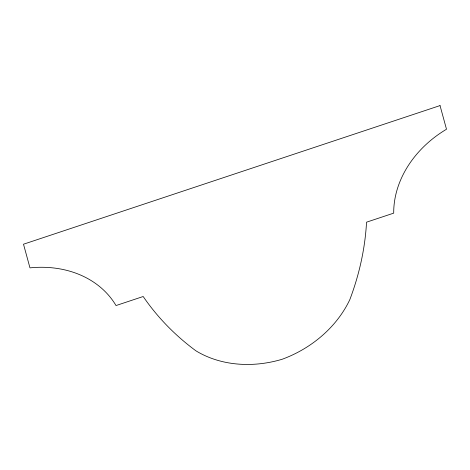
<?xml version="1.0" encoding="UTF-8"?>
<svg xmlns="http://www.w3.org/2000/svg" width="470" height="470" viewBox="0 0 470 470"><rect width="100%" height="100%" fill="white"/><g stroke="black" fill="none" stroke-linecap="round" stroke-linejoin="round"><path stroke-width="0.7" d="M440.032 105.591L23.5 244.212L29.968 267.865A102.225 83.836 -24.9 0 1 116.019 305.553L143.186 296.511A318.572 261.279 -24.9 0 0 195.908 350.814A106.214 87.115 -24.9 0 0 282.188 359.256A106.214 87.115 -24.9 0 0 349.845 299.584A318.572 261.279 -24.9 0 0 366.541 222.175L393.707 213.139A102.225 83.836 -24.9 0 1 446.5 129.244L440.032 105.591"/></g></svg>
